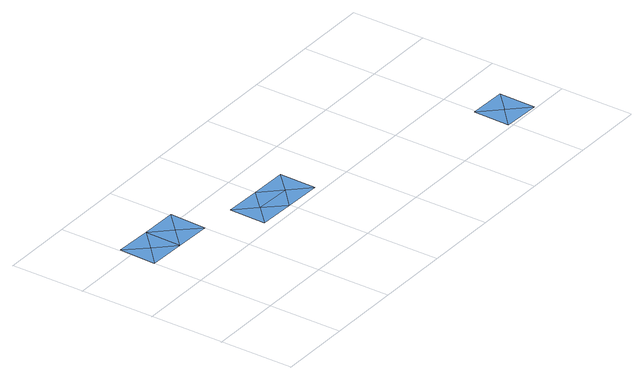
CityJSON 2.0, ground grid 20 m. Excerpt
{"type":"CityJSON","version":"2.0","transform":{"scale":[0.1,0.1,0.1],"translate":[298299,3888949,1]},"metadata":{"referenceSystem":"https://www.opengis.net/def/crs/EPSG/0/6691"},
"CityObjects":{
"waterbody1":{"type":"WaterBody","attributes":{"name":"静岡県第4次地震被害想定（元禄型関東地震）","種類":"3","津波浸水想定.浸水ランクフィールド":"Tsunami_rank.xml","津波浸水想定.浸水ランク":"1","class":"1140"},"geometry":[{"type":"MultiSurface","lod":"1","boundaries":[[[0,1,2]],[[3,2,1]],[[4,5,6]],[[0,5,4]],[[0,2,7]],[[3,7,2]],[[7,6,5]],[[0,7,5]]]}]},
"waterbody2":{"type":"WaterBody","attributes":{"name":"静岡県第4次地震被害想定（元禄型関東地震）","種類":"3","津波浸水想定.浸水ランクフィールド":"Tsunami_rank.xml","津波浸水想定.浸水ランク":"1","class":"1140"},"geometry":[{"type":"MultiSurface","lod":"1","boundaries":[[[8,9,10]],[[10,9,11]],[[12,10,11]],[[13,8,10]],[[12,14,15]],[[15,13,12]],[[12,11,14]],[[13,10,12]]]}]},
"waterbody3":{"type":"WaterBody","attributes":{"name":"静岡県第4次地震被害想定（元禄型関東地震）","種類":"3","津波浸水想定.浸水ランクフィールド":"Tsunami_rank.xml","津波浸水想定.浸水ランク":"1","class":"1140"},"geometry":[{"type":"MultiSurface","lod":"1","boundaries":[[[16,17,18]],[[19,20,16]],[[17,16,20]],[[16,18,19]]]}]}
},
"vertices":[
[105,431,9],[5,434,9],[53,382,9],[2,334,9],[205,429,9],[153,380,9],[202,329,9],[102,331,9],
[500,221,9],[502,321,9],[451,272,9],[402,324,9],[351,275,9],[400,224,9],[302,326,9],[300,226,9],
[1046,57,9],[1097,106,9],[997,109,9],[994,9,9],[1095,6,9]
]}
